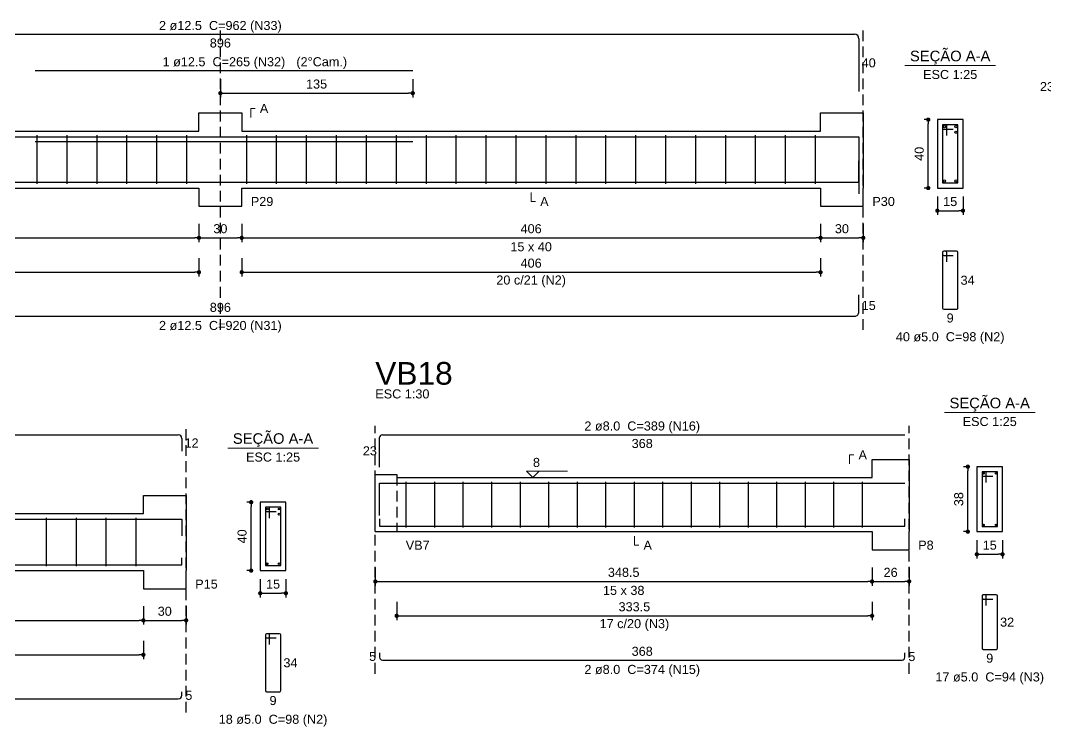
# Model space of a CAD drawing. Header units: millimetres. Extents: x 0 to 84.1, y 0 to 59.4.
# Drawn here: x 14.16 to 38.13, y 31.91 to 48.42 of the extents above; entities that cross this region are included whole.
import ezdxf

# ---------------------------------------------------------------- set-up
doc = ezdxf.new("R2010")
doc.units = ezdxf.units.MM
doc.header["$MEASUREMENT"] = 0
doc.linetypes.add('Dashed2', pattern=[0.375, 0.25, -0.125])
doc.layers.get('0').update_dxf_attribs({"color": 1, "lineweight": 13})
for name, color, linetype, lineweight in [('Descrição da armadura', 2, 'Continuous', 20), ('DT-Forma', 4, 'Continuous', 30), ('DT-Pontilhado', 7, 'Dashed2', 25), ('DT-Textos', 2, 'Continuous', 20), ('DT-Título', 3, 'Continuous', 25), ('Textos armaduras', 1, 'Continuous', 13)]:
    doc.layers.add(name, color=color, linetype=linetype, lineweight=lineweight)
for name, color, linetype in [('DT-Arm complementar', 252, 'Continuous'), ('DT-Barras na forma', 170, 'Continuous'), ('DT-Barras no corte', 170, 'Continuous'), ('DT-Barras rebatidas', 170, 'Continuous'), ('DT-Cotas', 12, 'Continuous')]:
    doc.layers.add(name, color=color, linetype=linetype)
doc.styles.add('Arial', font='')
doc.styles.get('Arial').set_extended_font_data('Arial')
doc.dimstyles.new('UM_25.000000', dxfattribs={"dimtxt": 0.18, "dimasz": 0.1, "dimexe": 0.1, "dimexo": 0.2, "dimgap": 0, "dimtad": 1, "dimtih": 1, "dimtoh": 1, "dimdec": 1, "dimlfac": 25, "dimzin": 0, "dimdsep": 46, "dimtxsty": 'Standard', "dimcen": 0.09, "dimdle": 0.1, "dimadec": 1, "dimazin": 2, "dimtfac": 1, "dimtdec": 4, "dimtofl": 0, "dimtmove": 0, "dimatfit": 3, "dimfxl": 1, "dimtolj": 1, "dimarcsym": 0})
doc.dimstyles.new('UM_30.000300', dxfattribs={"dimtxt": 0.18, "dimasz": 0.1, "dimexe": 0.1, "dimexo": 0.2, "dimgap": 0, "dimtad": 1, "dimtih": 1, "dimtoh": 1, "dimdec": 1, "dimlfac": 30.0003, "dimzin": 0, "dimdsep": 46, "dimtxsty": 'Standard', "dimcen": 0.09, "dimdle": 0.1, "dimadec": 1, "dimazin": 2, "dimtfac": 1, "dimtdec": 4, "dimtofl": 0, "dimtmove": 0, "dimatfit": 3, "dimfxl": 1, "dimtolj": 1, "dimarcsym": 0})

# ---------------------------------------------------------------- blocks, each defined once
blk = doc.blocks.new('_Dot')
at = {"color": 0, "linetype": 'ByBlock', "lineweight": -2}
blk.add_line((-0.5, 0), (-1, 0), dxfattribs=at)
at = {"color": 0, "linetype": 'ByBlock', "const_width": 0.5}
blk.add_lwpolyline([(-0.25, 0, 1), (0.25, 0, 1)], format="xyb", close=True, dxfattribs=at)
blk = doc.blocks.new('*D28')
at = {"layer": 'Defpoints', "color": 0}
for p in [(4.469087, 43.868634), (18.335753, 43.868634), (18.335753, 43.339134)]:
    blk.add_point(p, dxfattribs=at)
at = {"layer": 'DT-Cotas', "color": 0, "lineweight": -2}
for p, q in [((4.469087, 43.668634), (4.469087, 43.239134)), ((18.335753, 43.668634), (18.335753, 43.239134)), ((4.569087, 43.339134), (18.235753, 43.339134))]:
    blk.add_line(p, q, dxfattribs=at)
at = {"layer": 'DT-Cotas', "color": 0, "lineweight": -2, "xscale": 0.1, "yscale": 0.1, "zscale": 0.1, "rotation": 180}
blk.add_blockref('_Dot', (4.469087, 43.339134), dxfattribs=at)
at = {"layer": 'DT-Cotas', "color": 0, "lineweight": -2, "xscale": 0.1, "yscale": 0.1, "zscale": 0.1}
blk.add_blockref('_Dot', (18.335753, 43.339134), dxfattribs=at)
at = {"layer": 'DT-Cotas', "insert": (11.40242, 43.550934), "char_height": 0.2118, "attachment_point": 5, "rotation": 0.0057296, "style": 'Arial'}
blk.add_mtext('\\A1;416', dxfattribs=at)
blk = doc.blocks.new('*D29')
at = {"layer": 'Defpoints', "color": 0}
for p in [(18.335753, 43.868634), (19.335753, 43.868634), (19.335753, 43.339134)]:
    blk.add_point(p, dxfattribs=at)
at = {"layer": 'DT-Cotas', "color": 0, "lineweight": -2}
for p, q in [((18.335753, 43.668634), (18.335753, 43.239134)), ((19.335753, 43.668634), (19.335753, 43.239134)), ((18.435753, 43.339134), (19.235753, 43.339134))]:
    blk.add_line(p, q, dxfattribs=at)
at = {"layer": 'DT-Cotas', "color": 0, "lineweight": -2, "xscale": 0.1, "yscale": 0.1, "zscale": 0.1, "rotation": 180}
blk.add_blockref('_Dot', (18.335753, 43.339134), dxfattribs=at)
at = {"layer": 'DT-Cotas', "color": 0, "lineweight": -2, "xscale": 0.1, "yscale": 0.1, "zscale": 0.1}
blk.add_blockref('_Dot', (19.335753, 43.339134), dxfattribs=at)
at = {"layer": 'DT-Cotas', "insert": (18.835753, 43.550934), "char_height": 0.2118, "attachment_point": 5, "rotation": 0.0057296, "style": 'Arial'}
blk.add_mtext('\\A1;30', dxfattribs=at)
blk = doc.blocks.new('*D30')
at = {"layer": 'Defpoints', "color": 0}
for p in [(19.335753, 43.868634), (32.869087, 43.868634), (32.869087, 43.339134)]:
    blk.add_point(p, dxfattribs=at)
at = {"layer": 'DT-Cotas', "color": 0, "lineweight": -2}
for p, q in [((19.335753, 43.668634), (19.335753, 43.239134)), ((32.869087, 43.668634), (32.869087, 43.239134)), ((19.435753, 43.339134), (32.769087, 43.339134))]:
    blk.add_line(p, q, dxfattribs=at)
at = {"layer": 'DT-Cotas', "color": 0, "lineweight": -2, "xscale": 0.1, "yscale": 0.1, "zscale": 0.1, "rotation": 180}
blk.add_blockref('_Dot', (19.335753, 43.339134), dxfattribs=at)
at = {"layer": 'DT-Cotas', "color": 0, "lineweight": -2, "xscale": 0.1, "yscale": 0.1, "zscale": 0.1}
blk.add_blockref('_Dot', (32.869087, 43.339134), dxfattribs=at)
at = {"layer": 'DT-Cotas', "insert": (26.10242, 43.550934), "char_height": 0.2118, "attachment_point": 5, "rotation": 0.0057296, "style": 'Arial'}
blk.add_mtext('\\A1;406', dxfattribs=at)
blk = doc.blocks.new('*D31')
at = {"layer": 'Defpoints', "color": 0}
for p in [(32.869087, 43.868634), (33.869087, 43.868634), (33.869087, 43.339134)]:
    blk.add_point(p, dxfattribs=at)
at = {"layer": 'DT-Cotas', "color": 0, "lineweight": -2}
for p, q in [((32.869087, 43.668634), (32.869087, 43.239134)), ((33.869087, 43.668634), (33.869087, 43.239134)), ((32.969087, 43.339134), (33.769087, 43.339134))]:
    blk.add_line(p, q, dxfattribs=at)
at = {"layer": 'DT-Cotas', "color": 0, "lineweight": -2, "xscale": 0.1, "yscale": 0.1, "zscale": 0.1, "rotation": 180}
blk.add_blockref('_Dot', (32.869087, 43.339134), dxfattribs=at)
at = {"layer": 'DT-Cotas', "color": 0, "lineweight": -2, "xscale": 0.1, "yscale": 0.1, "zscale": 0.1}
blk.add_blockref('_Dot', (33.869087, 43.339134), dxfattribs=at)
at = {"layer": 'DT-Cotas', "insert": (33.369087, 43.550934), "char_height": 0.2118, "attachment_point": 5, "rotation": 0.0057296, "style": 'Arial'}
blk.add_mtext('\\A1;30', dxfattribs=at)
blk = doc.blocks.new('*D32')
at = {"layer": 'Defpoints', "color": 0}
for p in [(18.835753, 47.253067), (23.335753, 47.253067), (23.335753, 46.723567)]:
    blk.add_point(p, dxfattribs=at)
at = {"layer": 'DT-Cotas', "color": 0, "lineweight": -2}
for p, q in [((18.835753, 47.053067), (18.835753, 46.623567)), ((23.335753, 47.053067), (23.335753, 46.623567)), ((18.935753, 46.723567), (23.235753, 46.723567))]:
    blk.add_line(p, q, dxfattribs=at)
at = {"layer": 'DT-Cotas', "color": 0, "lineweight": -2, "xscale": 0.1, "yscale": 0.1, "zscale": 0.1, "rotation": 180}
blk.add_blockref('_Dot', (18.835753, 46.723567), dxfattribs=at)
at = {"layer": 'DT-Cotas', "color": 0, "lineweight": -2, "xscale": 0.1, "yscale": 0.1, "zscale": 0.1}
blk.add_blockref('_Dot', (23.335753, 46.723567), dxfattribs=at)
at = {"layer": 'DT-Cotas', "insert": (21.085753, 46.935367), "char_height": 0.2118, "attachment_point": 5, "rotation": 0.0057296, "style": 'Arial'}
blk.add_mtext('\\A1;135', dxfattribs=at)
blk = doc.blocks.new('*D33')
at = {"layer": 'Defpoints', "color": 0}
for p in [(35.389387, 46.104034), (35.601187, 46.104034), (35.601187, 44.504034)]:
    blk.add_point(p, dxfattribs=at)
at = {"layer": 'DT-Cotas', "color": 0, "lineweight": -2}
for p, q in [((35.401187, 46.104034), (35.289387, 46.104034)), ((35.389387, 44.604034), (35.389387, 46.004034)), ((35.401187, 44.504034), (35.289387, 44.504034))]:
    blk.add_line(p, q, dxfattribs=at)
at = {"layer": 'DT-Cotas', "color": 0, "lineweight": -2, "xscale": 0.1, "yscale": 0.1, "zscale": 0.1}
for p, rotation in [((35.389387, 46.104034), 90), ((35.389387, 44.504034), 270)]:
    blk.add_blockref('_Dot', p, dxfattribs=dict(at, rotation=rotation))
at = {"layer": 'DT-Cotas', "insert": (35.177587, 45.304034), "char_height": 0.2118, "attachment_point": 5, "rotation": 90, "style": 'Arial'}
blk.add_mtext('\\A1;40', dxfattribs=at)
blk = doc.blocks.new('*D34')
at = {"layer": 'Defpoints', "color": 0}
for p in [(35.601187, 44.504034), (36.201187, 44.504034), (36.201187, 43.974534)]:
    blk.add_point(p, dxfattribs=at)
at = {"layer": 'DT-Cotas', "color": 0, "lineweight": -2}
for p, q in [((35.601187, 44.304034), (35.601187, 43.874534)), ((36.201187, 44.304034), (36.201187, 43.874534)), ((35.701187, 43.974534), (36.101187, 43.974534))]:
    blk.add_line(p, q, dxfattribs=at)
at = {"layer": 'DT-Cotas', "color": 0, "lineweight": -2, "xscale": 0.1, "yscale": 0.1, "zscale": 0.1, "rotation": 180}
blk.add_blockref('_Dot', (35.601187, 43.974534), dxfattribs=at)
at = {"layer": 'DT-Cotas', "color": 0, "lineweight": -2, "xscale": 0.1, "yscale": 0.1, "zscale": 0.1}
blk.add_blockref('_Dot', (36.201187, 43.974534), dxfattribs=at)
at = {"layer": 'DT-Cotas', "insert": (35.901187, 44.186334), "char_height": 0.2118, "attachment_point": 5, "rotation": 0.0057296, "style": 'Arial'}
blk.add_mtext('\\A1;15', dxfattribs=at)
blk = doc.blocks.new('*D35')
at = {"layer": 'Defpoints', "color": 0}
for p in [(4.469087, 43.063794), (18.335753, 43.063794), (18.335753, 42.534294)]:
    blk.add_point(p, dxfattribs=at)
at = {"layer": 'DT-Cotas', "color": 0, "lineweight": -2}
for p, q in [((4.469087, 42.863794), (4.469087, 42.434294)), ((18.335753, 42.863794), (18.335753, 42.434294)), ((4.569087, 42.534294), (18.235753, 42.534294))]:
    blk.add_line(p, q, dxfattribs=at)
at = {"layer": 'DT-Cotas', "color": 0, "lineweight": -2, "xscale": 0.1, "yscale": 0.1, "zscale": 0.1, "rotation": 180}
blk.add_blockref('_Dot', (4.469087, 42.534294), dxfattribs=at)
at = {"layer": 'DT-Cotas', "color": 0, "lineweight": -2, "xscale": 0.1, "yscale": 0.1, "zscale": 0.1}
blk.add_blockref('_Dot', (18.335753, 42.534294), dxfattribs=at)
at = {"layer": 'DT-Cotas', "insert": (11.40242, 42.746094), "char_height": 0.2118, "attachment_point": 5, "rotation": 0.0057296, "style": 'Arial'}
blk.add_mtext('\\A1;416', dxfattribs=at)
blk = doc.blocks.new('*D36')
at = {"layer": 'Defpoints', "color": 0}
for p in [(19.335753, 43.063794), (32.869087, 43.063794), (32.869087, 42.534294)]:
    blk.add_point(p, dxfattribs=at)
at = {"layer": 'DT-Cotas', "color": 0, "lineweight": -2}
for p, q in [((19.335753, 42.863794), (19.335753, 42.434294)), ((32.869087, 42.863794), (32.869087, 42.434294)), ((19.435753, 42.534294), (32.769087, 42.534294))]:
    blk.add_line(p, q, dxfattribs=at)
at = {"layer": 'DT-Cotas', "color": 0, "lineweight": -2, "xscale": 0.1, "yscale": 0.1, "zscale": 0.1, "rotation": 180}
blk.add_blockref('_Dot', (19.335753, 42.534294), dxfattribs=at)
at = {"layer": 'DT-Cotas', "color": 0, "lineweight": -2, "xscale": 0.1, "yscale": 0.1, "zscale": 0.1}
blk.add_blockref('_Dot', (32.869087, 42.534294), dxfattribs=at)
at = {"layer": 'DT-Cotas', "insert": (26.10242, 42.746094), "char_height": 0.2118, "attachment_point": 5, "rotation": 0.0057296, "style": 'Arial'}
blk.add_mtext('\\A1;406', dxfattribs=at)
blk = doc.blocks.new('*D46')
at = {"layer": 'Defpoints', "color": 0}
for p in [(4.802, 34.919), (17.036, 34.919), (17.036, 34.39)]:
    blk.add_point(p, dxfattribs=at)
at = {"layer": 'DT-Cotas', "color": 0, "lineweight": -2}
for p, q in [((4.802, 34.719), (4.802, 34.29)), ((17.036, 34.719), (17.036, 34.29)), ((4.902, 34.39), (16.936, 34.39))]:
    blk.add_line(p, q, dxfattribs=at)
at = {"layer": 'DT-Cotas', "color": 0, "lineweight": -2, "xscale": 0.1, "yscale": 0.1, "zscale": 0.1, "rotation": 180}
blk.add_blockref('_Dot', (4.802, 34.39), dxfattribs=at)
at = {"layer": 'DT-Cotas', "color": 0, "lineweight": -2, "xscale": 0.1, "yscale": 0.1, "zscale": 0.1}
blk.add_blockref('_Dot', (17.036, 34.39), dxfattribs=at)
at = {"layer": 'DT-Cotas', "insert": (10.919, 34.602), "char_height": 0.2118, "attachment_point": 5, "rotation": 0.0057, "style": 'Arial'}
blk.add_mtext('\\A1;367', dxfattribs=at)
blk = doc.blocks.new('*D47')
at = {"layer": 'Defpoints', "color": 0}
for p in [(17.035753, 34.919433), (18.035753, 34.919433), (18.035753, 34.389933)]:
    blk.add_point(p, dxfattribs=at)
at = {"layer": 'DT-Cotas', "color": 0, "lineweight": -2}
for p, q in [((17.035753, 34.719433), (17.035753, 34.289933)), ((18.035753, 34.719433), (18.035753, 34.289933)), ((17.135753, 34.389933), (17.935753, 34.389933))]:
    blk.add_line(p, q, dxfattribs=at)
at = {"layer": 'DT-Cotas', "color": 0, "lineweight": -2, "xscale": 0.1, "yscale": 0.1, "zscale": 0.1, "rotation": 180}
blk.add_blockref('_Dot', (17.035753, 34.389933), dxfattribs=at)
at = {"layer": 'DT-Cotas', "color": 0, "lineweight": -2, "xscale": 0.1, "yscale": 0.1, "zscale": 0.1}
blk.add_blockref('_Dot', (18.035753, 34.389933), dxfattribs=at)
at = {"layer": 'DT-Cotas', "insert": (17.535753, 34.601733), "char_height": 0.2118, "attachment_point": 5, "rotation": 0.0057296, "style": 'Arial'}
blk.add_mtext('\\A1;30', dxfattribs=at)
blk = doc.blocks.new('*D48')
at = {"layer": 'Defpoints', "color": 0}
for p in [(19.556053, 37.154833), (19.767853, 37.154833), (19.767853, 35.554833)]:
    blk.add_point(p, dxfattribs=at)
at = {"layer": 'DT-Cotas', "color": 0, "lineweight": -2}
for p, q in [((19.567853, 37.154833), (19.456053, 37.154833)), ((19.556053, 35.654833), (19.556053, 37.054833)), ((19.567853, 35.554833), (19.456053, 35.554833))]:
    blk.add_line(p, q, dxfattribs=at)
at = {"layer": 'DT-Cotas', "color": 0, "lineweight": -2, "xscale": 0.1, "yscale": 0.1, "zscale": 0.1}
for p, rotation in [((19.556053, 37.154833), 90), ((19.556053, 35.554833), 270)]:
    blk.add_blockref('_Dot', p, dxfattribs=dict(at, rotation=rotation))
at = {"layer": 'DT-Cotas', "insert": (19.344253, 36.354833), "char_height": 0.2118, "attachment_point": 5, "rotation": 90, "style": 'Arial'}
blk.add_mtext('\\A1;40', dxfattribs=at)
blk = doc.blocks.new('*D49')
at = {"layer": 'Defpoints', "color": 0}
for p in [(19.767853, 35.554833), (20.367853, 35.554833), (20.367853, 35.025333)]:
    blk.add_point(p, dxfattribs=at)
at = {"layer": 'DT-Cotas', "color": 0, "lineweight": -2}
for p, q in [((19.767853, 35.354833), (19.767853, 34.925333)), ((20.367853, 35.354833), (20.367853, 34.925333)), ((19.867853, 35.025333), (20.267853, 35.025333))]:
    blk.add_line(p, q, dxfattribs=at)
at = {"layer": 'DT-Cotas', "color": 0, "lineweight": -2, "xscale": 0.1, "yscale": 0.1, "zscale": 0.1, "rotation": 180}
blk.add_blockref('_Dot', (19.767853, 35.025333), dxfattribs=at)
at = {"layer": 'DT-Cotas', "color": 0, "lineweight": -2, "xscale": 0.1, "yscale": 0.1, "zscale": 0.1}
blk.add_blockref('_Dot', (20.367853, 35.025333), dxfattribs=at)
at = {"layer": 'DT-Cotas', "insert": (20.067853, 35.237133), "char_height": 0.2118, "attachment_point": 5, "rotation": 0.0057296, "style": 'Arial'}
blk.add_mtext('\\A1;15', dxfattribs=at)
blk = doc.blocks.new('*D50')
at = {"layer": 'Defpoints', "color": 0}
for p in [(4.802, 34.115), (17.036, 34.115), (17.036, 33.585)]:
    blk.add_point(p, dxfattribs=at)
at = {"layer": 'DT-Cotas', "color": 0, "lineweight": -2}
for p, q in [((4.802, 33.915), (4.802, 33.485)), ((17.036, 33.915), (17.036, 33.485)), ((4.902, 33.585), (16.936, 33.585))]:
    blk.add_line(p, q, dxfattribs=at)
at = {"layer": 'DT-Cotas', "color": 0, "lineweight": -2, "xscale": 0.1, "yscale": 0.1, "zscale": 0.1, "rotation": 180}
blk.add_blockref('_Dot', (4.802, 33.585), dxfattribs=at)
at = {"layer": 'DT-Cotas', "color": 0, "lineweight": -2, "xscale": 0.1, "yscale": 0.1, "zscale": 0.1}
blk.add_blockref('_Dot', (17.036, 33.585), dxfattribs=at)
at = {"layer": 'DT-Cotas', "insert": (10.919, 33.797), "char_height": 0.2118, "attachment_point": 5, "rotation": 0.0057, "style": 'Arial'}
blk.add_mtext('\\A1;367', dxfattribs=at)
blk = doc.blocks.new('*D51')
at = {"layer": 'Defpoints', "color": 0}
for p in [(22.459, 35.83), (34.076, 35.83), (34.076, 35.3)]:
    blk.add_point(p, dxfattribs=at)
at = {"layer": 'DT-Cotas', "color": 0, "lineweight": -2}
for p, q in [((22.459, 35.63), (22.459, 35.2)), ((34.076, 35.63), (34.076, 35.2)), ((22.559, 35.3), (33.976, 35.3))]:
    blk.add_line(p, q, dxfattribs=at)
at = {"layer": 'DT-Cotas', "color": 0, "lineweight": -2, "xscale": 0.1, "yscale": 0.1, "zscale": 0.1, "rotation": 180}
blk.add_blockref('_Dot', (22.459, 35.3), dxfattribs=at)
at = {"layer": 'DT-Cotas', "color": 0, "lineweight": -2, "xscale": 0.1, "yscale": 0.1, "zscale": 0.1}
blk.add_blockref('_Dot', (34.076, 35.3), dxfattribs=at)
at = {"layer": 'DT-Cotas', "insert": (28.267, 35.512), "char_height": 0.2118, "attachment_point": 5, "rotation": 0.0057, "style": 'Arial'}
blk.add_mtext('\\A1;348.5', dxfattribs=at)
blk = doc.blocks.new('*D52')
at = {"layer": 'Defpoints', "color": 0}
for p in [(34.07576, 35.829966), (34.941786, 35.829966), (34.941786, 35.300466)]:
    blk.add_point(p, dxfattribs=at)
at = {"layer": 'DT-Cotas', "color": 0, "lineweight": -2}
for p, q in [((34.07576, 35.629966), (34.07576, 35.200466)), ((34.941786, 35.629966), (34.941786, 35.200466)), ((34.17576, 35.300466), (34.841786, 35.300466))]:
    blk.add_line(p, q, dxfattribs=at)
at = {"layer": 'DT-Cotas', "color": 0, "lineweight": -2, "xscale": 0.1, "yscale": 0.1, "zscale": 0.1, "rotation": 180}
blk.add_blockref('_Dot', (34.07576, 35.300466), dxfattribs=at)
at = {"layer": 'DT-Cotas', "color": 0, "lineweight": -2, "xscale": 0.1, "yscale": 0.1, "zscale": 0.1}
blk.add_blockref('_Dot', (34.941786, 35.300466), dxfattribs=at)
at = {"layer": 'DT-Cotas', "insert": (34.508773, 35.512266), "char_height": 0.2118, "attachment_point": 5, "rotation": 0.0057296, "style": 'Arial'}
blk.add_mtext('\\A1;26', dxfattribs=at)
blk = doc.blocks.new('*D53')
at = {"layer": 'Defpoints', "color": 0}
for p in [(36.313826, 37.985366), (36.525626, 37.985366), (36.525626, 36.465366)]:
    blk.add_point(p, dxfattribs=at)
at = {"layer": 'DT-Cotas', "color": 0, "lineweight": -2}
for p, q in [((36.325626, 37.985366), (36.213826, 37.985366)), ((36.313826, 36.565366), (36.313826, 37.885366)), ((36.325626, 36.465366), (36.213826, 36.465366))]:
    blk.add_line(p, q, dxfattribs=at)
at = {"layer": 'DT-Cotas', "color": 0, "lineweight": -2, "xscale": 0.1, "yscale": 0.1, "zscale": 0.1}
for p, rotation in [((36.313826, 37.985366), 90), ((36.313826, 36.465366), 270)]:
    blk.add_blockref('_Dot', p, dxfattribs=dict(at, rotation=rotation))
at = {"layer": 'DT-Cotas', "insert": (36.102026, 37.225366), "char_height": 0.2118, "attachment_point": 5, "rotation": 90, "style": 'Arial'}
blk.add_mtext('\\A1;38', dxfattribs=at)
blk = doc.blocks.new('*D54')
at = {"layer": 'Defpoints', "color": 0}
for p in [(36.525626, 36.465366), (37.125626, 36.465366), (37.125626, 35.935866)]:
    blk.add_point(p, dxfattribs=at)
at = {"layer": 'DT-Cotas', "color": 0, "lineweight": -2}
for p, q in [((36.525626, 36.265366), (36.525626, 35.835866)), ((37.125626, 36.265366), (37.125626, 35.835866)), ((36.625626, 35.935866), (37.025626, 35.935866))]:
    blk.add_line(p, q, dxfattribs=at)
at = {"layer": 'DT-Cotas', "color": 0, "lineweight": -2, "xscale": 0.1, "yscale": 0.1, "zscale": 0.1, "rotation": 180}
blk.add_blockref('_Dot', (36.525626, 35.935866), dxfattribs=at)
at = {"layer": 'DT-Cotas', "color": 0, "lineweight": -2, "xscale": 0.1, "yscale": 0.1, "zscale": 0.1}
blk.add_blockref('_Dot', (37.125626, 35.935866), dxfattribs=at)
at = {"layer": 'DT-Cotas', "insert": (36.825626, 36.147666), "char_height": 0.2118, "attachment_point": 5, "rotation": 0.0057296, "style": 'Arial'}
blk.add_mtext('\\A1;15', dxfattribs=at)
blk = doc.blocks.new('*D55')
at = {"layer": 'Defpoints', "color": 0}
for p in [(22.959, 35.025), (34.076, 35.025), (34.076, 34.496)]:
    blk.add_point(p, dxfattribs=at)
at = {"layer": 'DT-Cotas', "color": 0, "lineweight": -2}
for p, q in [((22.959, 34.825), (22.959, 34.396)), ((34.076, 34.825), (34.076, 34.396)), ((23.059, 34.496), (33.976, 34.496))]:
    blk.add_line(p, q, dxfattribs=at)
at = {"layer": 'DT-Cotas', "color": 0, "lineweight": -2, "xscale": 0.1, "yscale": 0.1, "zscale": 0.1, "rotation": 180}
blk.add_blockref('_Dot', (22.959, 34.496), dxfattribs=at)
at = {"layer": 'DT-Cotas', "color": 0, "lineweight": -2, "xscale": 0.1, "yscale": 0.1, "zscale": 0.1}
blk.add_blockref('_Dot', (34.076, 34.496), dxfattribs=at)
at = {"layer": 'DT-Cotas', "insert": (28.517, 34.707), "char_height": 0.2118, "attachment_point": 5, "rotation": 0.0057, "style": 'Arial'}
blk.add_mtext('\\A1;333.5', dxfattribs=at)

msp = doc.modelspace()

# ---------------------------------------------------------------- linework, layer by layer
at = {"layer": 'DT-Arm complementar'}
for p, q in [((14.5524, 44.604), (14.5524, 45.7374)), ((15.2524, 44.604), (15.2524, 45.7374)), ((15.9524, 44.604), (15.9524, 45.7374)), ((16.6524, 44.604), (16.6524, 45.7374)), ((17.3524, 44.604), (17.3524, 45.7374)), ((18.0524, 44.604), (18.0524, 45.7374)), ((19.4524, 44.604), (19.4524, 45.7374)), ((20.1524, 44.604), (20.1524, 45.7374)), ((20.8524, 44.604), (20.8524, 45.7374)), ((21.5524, 44.604), (21.5524, 45.7374)), ((22.2524, 44.604), (22.2524, 45.7374)), ((22.9524, 44.604), (22.9524, 45.7374)), ((23.6524, 44.604), (23.6524, 45.7374)), ((24.3524, 44.604), (24.3524, 45.7374)), ((25.0524, 44.604), (25.0524, 45.7374)), ((25.7524, 44.604), (25.7524, 45.7374)), ((26.4524, 44.604), (26.4524, 45.7374)), ((27.1524, 44.604), (27.1524, 45.7374)), ((27.8524, 44.604), (27.8524, 45.7374)), ((28.5524, 44.604), (28.5524, 45.7374)), ((29.2524, 44.604), (29.2524, 45.7374)), ((29.9524, 44.604), (29.9524, 45.7374)), ((30.6524, 44.604), (30.6524, 45.7374)), ((31.3524, 44.604), (31.3524, 45.7374)), ((32.0524, 44.604), (32.0524, 45.7374)), ((32.7524, 44.604), (32.7524, 45.7374)), ((23.1839, 36.5654), (23.1839, 37.632)), ((23.8506, 36.5654), (23.8506, 37.632)), ((24.5173, 36.5654), (24.5173, 37.632)), ((25.1839, 36.5654), (25.1839, 37.632)), ((25.8506, 36.5654), (25.8506, 37.632)), ((26.5173, 36.5654), (26.5173, 37.632)), ((27.1839, 36.5654), (27.1839, 37.632)), ((27.8506, 36.5654), (27.8506, 37.632)), ((28.5173, 36.5654), (28.5173, 37.632)), ((29.1839, 36.5654), (29.1839, 37.632)), ((29.8506, 36.5654), (29.8506, 37.632)), ((30.5173, 36.5654), (30.5173, 37.632)), ((31.1839, 36.5654), (31.1839, 37.632)), ((31.8506, 36.5654), (31.8506, 37.632)), ((32.5173, 36.5654), (32.5173, 37.632)), ((33.1839, 36.5654), (33.1839, 37.632)), ((33.8506, 36.5654), (33.8506, 37.632)), ((14.7691, 35.6548), (14.7691, 36.7882)), ((15.4691, 35.6548), (15.4691, 36.7882)), ((16.1691, 35.6548), (16.1691, 36.7882)), ((16.8691, 35.6548), (16.8691, 36.7882))]:
    msp.add_line(p, q, dxfattribs=at)
at = {"layer": 'DT-Barras na forma'}
for p, q in [((35.8212, 45.984), (35.7212, 45.984)), ((35.7212, 45.984), (35.7212, 44.624)), ((36.0812, 45.984), (35.7212, 45.984)), ((35.7212, 45.984), (35.7212, 45.884)), ((35.7212, 45.884), (35.9712, 45.884)), ((35.8212, 45.734), (35.8212, 45.984)), ((36.0812, 44.624), (36.0812, 45.984)), ((35.7212, 44.624), (36.0812, 44.624)), ((36.7456, 37.8654), (36.6456, 37.8654)), ((36.6456, 37.8654), (36.6456, 36.5854)), ((37.0056, 37.8654), (36.6456, 37.8654)), ((36.6456, 37.8654), (36.6456, 37.7654)), ((36.6456, 37.7654), (36.8956, 37.7654)), ((36.7456, 37.6154), (36.7456, 37.8654)), ((37.0056, 36.5854), (37.0056, 37.8654)), ((19.9879, 37.0348), (19.8879, 37.0348)), ((19.8879, 37.0348), (19.8879, 35.6748)), ((20.2479, 37.0348), (19.8879, 37.0348)), ((19.8879, 37.0348), (19.8879, 36.9348)), ((19.8879, 36.9348), (20.1379, 36.9348)), ((19.9879, 36.7848), (19.9879, 37.0348)), ((20.2479, 35.6748), (20.2479, 37.0348)), ((36.6456, 36.5854), (37.0056, 36.5854)), ((19.8879, 35.6748), (20.2479, 35.6748))]:
    msp.add_line(p, q, dxfattribs=at)
for points in [[(3.9024, 44.63), (3.9024, 45.6999), (33.7691, 45.6999), (33.7691, 44.3645)], [(14.5024, 45.5915), (23.3358, 45.5915)], [(3.9024, 45.1415), (3.9024, 44.6415), (33.7691, 44.6415), (33.7691, 45.1415)], [(22.5588, 36.8455), (22.5588, 37.602), (34.8418, 37.602)], [(3.9024, 36.3715), (3.9024, 36.7548), (17.9358, 36.7548), (17.9358, 36.3715)], [(22.5588, 36.762), (22.5588, 36.5954), (34.8418, 36.5954), (34.8418, 36.762)], [(3.9024, 35.8548), (3.9024, 35.6882), (17.9358, 35.6882), (17.9358, 35.8548)]]:
    msp.add_lwpolyline(points, dxfattribs=at)
at = {"layer": 'DT-Barras no corte'}
for centre, radius in [((35.7662, 45.939), 0.025), ((36.0362, 45.939), 0.025), ((36.0362, 45.809), 0.025), ((35.7662, 44.669), 0.025), ((36.0362, 44.669), 0.025), ((36.6816, 37.8294), 0.016), ((36.9696, 37.8294), 0.016), ((19.9279, 36.9948), 0.02), ((20.2079, 36.9948), 0.02), ((20.2079, 36.8748), 0.02), ((36.6816, 36.6214), 0.016), ((36.9696, 36.6214), 0.016), ((19.9279, 35.7148), 0.02), ((20.2079, 35.7148), 0.02)]:
    msp.add_circle(centre, radius, dxfattribs=at)
at = {"layer": 'DT-Barras rebatidas'}
for p, q in [((4.0066, 48.1003), (33.6646, 48.1003)), ((33.7688, 47.9961), (33.7688, 46.7649)), ((14.5024, 47.2531), (23.3357, 47.2531)), ((35.7212, 42.9973), (35.7212, 41.6973)), ((35.7212, 42.9973), (35.7212, 42.9573)), ((35.7912, 43.0273), (35.7512, 43.0273)), ((36.0512, 43.0273), (35.7512, 43.0273)), ((35.7512, 42.9273), (35.9712, 42.9273)), ((35.8212, 42.7773), (35.8212, 42.9973)), ((36.0812, 41.6973), (36.0812, 42.9973)), ((33.7688, 41.6111), (33.7688, 42.0069)), ((4.0066, 41.5069), (33.6646, 41.5069)), ((35.7512, 41.6673), (36.0512, 41.6673)), ((3.9858, 38.7316), (17.8523, 38.7316)), ((17.9356, 38.6483), (17.9356, 38.3483)), ((22.5588, 37.9751), (22.5588, 38.665)), ((22.6254, 38.7316), (34.8417, 38.7316)), ((36.6456, 34.9587), (36.6456, 33.7387)), ((36.6456, 34.9587), (36.6456, 34.9187)), ((36.7156, 34.9887), (36.6756, 34.9887)), ((36.9756, 34.9887), (36.6756, 34.9887)), ((36.6756, 34.8887), (36.8956, 34.8887)), ((36.7456, 34.7387), (36.7456, 34.9587)), ((37.0056, 33.7387), (37.0056, 34.9587)), ((19.8879, 34.0481), (19.8879, 32.7481)), ((19.8879, 34.0481), (19.8879, 34.0081)), ((19.9578, 34.0781), (19.9179, 34.0781)), ((20.2179, 34.0781), (19.9179, 34.0781)), ((19.9879, 33.8281), (19.9878, 34.0481)), ((20.2479, 32.7481), (20.2479, 34.0481)), ((19.9179, 33.9781), (20.1379, 33.9781)), ((22.5588, 33.6274), (22.5588, 33.5274)), ((34.8417, 33.5274), (34.8417, 33.6274)), ((36.6756, 33.7087), (36.9756, 33.7087)), ((22.6254, 33.4607), (34.775, 33.4607)), ((17.9356, 32.6369), (17.9356, 32.7202)), ((19.9179, 32.7181), (20.2179, 32.7181)), ((3.9858, 32.5535), (17.8523, 32.5535))]:
    msp.add_line(p, q, dxfattribs=at)
for centre, radius, start, end in [((33.6646, 47.9961), 0.1042, 0, 90), ((35.7512, 42.9973), 0.03, 90.00002, 180), ((35.7512, 42.9973), 0.03, 90.00004, 180), ((35.7512, 42.9573), 0.03, 180, 270), ((35.7912, 42.9973), 0.03, 0, 90.00002), ((36.0512, 42.9973), 0.03, 0.00002, 89.99999), ((33.6646, 41.6111), 0.1042, 270, 0.00002), ((35.7512, 41.6973), 0.03, 180, 270), ((36.0512, 41.6973), 0.03, 270, 0.00002), ((17.8523, 38.6483), 0.0833, 0, 90), ((22.6254, 38.665), 0.0667, 90, 179.99998), ((36.6756, 34.9587), 0.03, 90.00002, 180), ((36.6756, 34.9587), 0.03, 89.99999, 180), ((36.6756, 34.9187), 0.03, 180, 270), ((36.7156, 34.9587), 0.03, 0, 90.00002), ((36.9756, 34.9587), 0.03, 0.00002, 89.99999), ((19.9179, 34.0481), 0.03, 90.00002, 180), ((19.9179, 34.0481), 0.03, 90.00003, 180), ((19.9578, 34.0481), 0.03, 0, 90.00002), ((20.2179, 34.0481), 0.03, 0.00002, 90.00001), ((19.9179, 34.0081), 0.03, 180, 270), ((36.6756, 33.7387), 0.03, 180, 270), ((36.9756, 33.7387), 0.03, 270, 0.00002), ((22.6254, 33.5274), 0.0667, 180, 270), ((34.775, 33.5274), 0.0667, 270, 0), ((17.8523, 32.6369), 0.0833, 270, 0), ((19.9179, 32.7481), 0.03, 180, 270), ((20.2179, 32.7481), 0.03, 270, 0.00002)]:
    msp.add_arc(centre, radius, start, end, dxfattribs=at)
at = {"layer": 'DT-Forma'}
for p, q in [((18.3358, 45.8374), (18.3358, 46.261)), ((18.3358, 46.261), (19.3358, 46.261)), ((19.3358, 46.261), (19.3358, 45.8374)), ((32.8691, 45.8374), (32.8691, 46.261)), ((32.8691, 46.261), (33.8691, 46.261)), ((33.8691, 46.261), (33.8691, 45.8374)), ((36.2012, 46.104), (35.6012, 46.104)), ((35.6012, 46.104), (35.6012, 44.504)), ((36.2012, 44.504), (36.2012, 46.104)), ((4.2691, 45.8374), (18.3358, 45.8374)), ((19.3358, 45.8374), (32.8691, 45.8374)), ((4.4691, 44.504), (18.3358, 44.504)), ((18.3358, 44.504), (18.3358, 44.0804)), ((19.3358, 44.0804), (19.3358, 44.504)), ((19.3358, 44.504), (32.8691, 44.504)), ((32.8691, 44.504), (32.8691, 44.0804)), ((33.8691, 44.0804), (33.8691, 44.504)), ((35.6012, 44.504), (36.2012, 44.504)), ((18.3358, 44.0804), (19.3358, 44.0804)), ((32.8691, 44.0804), (33.8691, 44.0804)), ((34.0758, 37.732), (34.0758, 38.1556)), ((34.0758, 38.1556), (34.9418, 38.1556)), ((34.9418, 38.1556), (34.9418, 37.732)), ((37.1256, 37.9854), (36.5256, 37.9854)), ((36.5256, 37.9854), (36.5256, 36.4654)), ((37.1256, 36.4654), (37.1256, 37.9854)), ((22.4588, 37.732), (22.4588, 37.7987)), ((22.4588, 37.7987), (22.9588, 37.7987)), ((22.9588, 37.7987), (22.9588, 37.732)), ((22.9588, 37.732), (34.0758, 37.732)), ((17.0358, 36.8882), (17.0358, 37.3118)), ((17.0358, 37.3118), (18.0358, 37.3118)), ((18.0358, 37.3118), (18.0358, 36.8882)), ((20.3679, 37.1548), (19.7679, 37.1548)), ((19.7679, 37.1548), (19.7679, 35.5548)), ((20.3679, 35.5548), (20.3679, 37.1548)), ((4.8024, 36.8882), (17.0358, 36.8882)), ((22.4588, 36.4654), (22.9588, 36.4654)), ((22.9588, 36.4654), (34.0758, 36.4654)), ((34.0758, 36.4654), (34.0758, 36.0418)), ((34.9418, 36.0418), (34.9418, 36.4654)), ((36.5256, 36.4654), (37.1256, 36.4654)), ((34.0758, 36.0418), (34.9418, 36.0418)), ((4.8024, 35.5548), (17.0358, 35.5548)), ((17.0358, 35.5548), (17.0358, 35.1312)), ((18.0358, 35.1312), (18.0358, 35.5548)), ((19.7679, 35.5548), (20.3679, 35.5548)), ((17.0358, 35.1312), (18.0358, 35.1312))]:
    msp.add_line(p, q, dxfattribs=at)
at = {"layer": 'DT-Forma', "linetype": 'Continuous'}
for p, q in [((33.8691, 45.8374), (33.8691, 44.504)), ((22.4588, 36.4654), (22.4588, 37.732)), ((34.9418, 37.732), (34.9418, 36.4654)), ((18.0358, 36.8882), (18.0358, 35.5548))]:
    msp.add_line(p, q, dxfattribs=at)
at = {"layer": 'DT-Pontilhado'}
for p, q in [((18.8358, 41.1892), (18.8358, 48.3121)), ((33.8691, 41.1892), (33.8691, 48.3121)), ((18.0358, 32.2358), (18.0358, 38.9434)), ((22.4588, 33.143), (22.4588, 38.9434)), ((34.9418, 33.143), (34.9418, 38.9434)), ((22.9588, 37.7987), (22.9588, 36.4654))]:
    msp.add_line(p, q, dxfattribs=at)
at = {"layer": 'DT-Textos'}
for p, q in [((34.8422, 47.3689), (36.9602, 47.3689)), ((35.7666, 39.2503), (37.8846, 39.2503)), ((19.0089, 38.4197), (21.1269, 38.4197))]:
    msp.add_line(p, q, dxfattribs=at)
for points in [[(19.5476, 46.1551), (19.5476, 46.3669), (19.6535, 46.3669)], [(26.1024, 44.3981), (26.1024, 44.1863), (26.2083, 44.1863)], [(33.5463, 38.0497), (33.5463, 38.2615), (33.6522, 38.2615)], [(26.2939, 37.8803), (26.1456, 37.732), (25.9973, 37.8803), (26.9504, 37.8803)], [(28.5173, 36.3595), (28.5173, 36.1477), (28.6232, 36.1477)]]:
    msp.add_lwpolyline(points, dxfattribs=at)

# ---------------------------------------------------------------- texts
at = {"layer": 'Descrição da armadura', "char_height": 0.2118, "attachment_point": 8, "line_spacing_factor": 0.9, "style": 'Arial'}
for s, insert, width in [('2 ø12.5  C=962 (N33)', (18.836, 48.1367), 5.738617), ('1 ø12.5  C=265 (N32)', (18.919, 47.2887), 5.738617), ('20 c/21 (N2)', (26.1024, 42.1827), 3.04992), ('2 ø12.5  C=920 (N31)', (18.836, 41.1197), 5.738617), ('40 ø5.0  C=98 (N2)', (35.901, 40.8557), 5.080617), ('2 ø8.0  C=389 (N16)', (28.7004, 38.768), 5.409617), ('17 c/20 (N3)', (28.5173, 34.144), 3.04992), ('2 ø8.0  C=374 (N15)', (28.7004, 33.073), 5.409617), ('17 ø5.0  C=94 (N3)', (36.8254, 32.897), 5.080617), ('18 ø5.0  C=98 (N2)', (20.068, 31.907), 5.080617)]:
    msp.add_mtext(s, dxfattribs=dict(at, insert=insert, width=width))
at = {"layer": 'DT-Textos', "line_spacing_factor": 0.798, "style": 'Arial'}
for s, insert, char_height, width, attachment_point in [('SEÇÃO A-A', (35.901, 47.3937), 0.2471, 2.66868, 8), ('(2%%dCam.)', (20.613, 47.2887), 0.2118, 2.03328, 7), ('ESC 1:25', (35.901, 47.0516), 0.2118, 2.03328, 8), ('A', (19.759, 46.2606), 0.2118, 0.25416, 7), ('P29', (19.548, 44.0806), 0.2118, 0.76248, 7), ('A', (26.314, 44.0806), 0.2118, 0.25416, 7), ('P30', (34.081, 44.0806), 0.2118, 0.76248, 7), ('15 x 40', (26.102, 43.0216), 0.2118, 1.77912, 8), ('ESC 1:30', (22.4584, 39.5789), 0.2118, 2.03328, 7), ('SEÇÃO A-A', (36.8254, 39.275), 0.2471, 2.66868, 8), ('ESC 1:25', (36.8254, 38.9329), 0.2118, 2.03328, 8), ('SEÇÃO A-A', (20.068, 38.444), 0.2471, 2.66868, 8), ('A', (33.7584, 38.1559), 0.2118, 0.25416, 7), ('ESC 1:25', (20.068, 38.1019), 0.2118, 2.03328, 8), ('8', (26.1454, 37.9759), 0.2118, 0.25416, 7), ('VB7', (23.1704, 36.0419), 0.2118, 0.76248, 7), ('A', (28.7294, 36.0419), 0.2118, 0.25416, 7), ('P8', (35.1534, 36.0419), 0.2118, 0.50832, 7), ('P15', (18.248, 35.1309), 0.2118, 0.76248, 7), ('15 x 38', (28.2674, 34.9829), 0.2118, 1.77912, 8)]:
    msp.add_mtext(s, dxfattribs=dict(at, insert=insert, char_height=char_height, width=width, attachment_point=attachment_point))
at = {"layer": 'DT-Título', "insert": (22.4584, 39.8968), "char_height": 0.5295, "width": 2.5416, "attachment_point": 7, "line_spacing_factor": 0.798, "style": 'Arial'}
msp.add_mtext('VB18', dxfattribs=at)
at = {"layer": 'Textos armaduras', "char_height": 0.2118, "line_spacing_factor": 0.9, "style": 'Arial'}
for s, insert, width, attachment_point in [('896', (18.8356, 48.003), 1.387001, 2), ('40', (33.8314, 47.5385), 1.058001, 1), ('23', (38.3295, 46.7689), 1.058001, 9), ('34', (36.1438, 42.4532), 1.058001, 1), ('896', (18.8356, 41.6042), 1.387001, 8), ('15', (33.8314, 41.8628), 1.058001, 1), ('9', (35.9012, 41.57), 0.729, 2), ('12', (17.9982, 38.6459), 1.058001, 1), ('368', (28.7002, 38.6343), 1.387001, 2), ('23', (22.4962, 38.2475), 1.058001, 9), ('32', (37.0682, 34.4546), 1.058001, 1), ('5', (22.4775, 33.4382), 0.729, 9), ('368', (28.7002, 33.558), 1.387001, 8), ('5', (34.923, 33.65), 0.729, 1), ('9', (36.8256, 33.6114), 0.729, 2), ('34', (20.3104, 33.504), 1.058001, 1), ('5', (18.0169, 32.7428), 0.729, 1), ('9', (20.0679, 32.6208), 0.729, 2)]:
    msp.add_mtext(s, dxfattribs=dict(at, insert=insert, width=width, attachment_point=attachment_point))

# ---------------------------------------------------------------- dimensions: what is measured, and where the dimension line sits
at = {"layer": 'DT-Cotas'}
for base, p1, p2, dimstyle, override, picture, middle in [((23.3358, 46.7236), (18.8358, 47.2531), (23.3358, 47.2531), 'UM_30.000300', {"dimtxt": 0.2118, "dimasz": 0.1, "dimexe": 0.1, "dimexo": 0.2, "dimtad": 1, "dimtih": 0, "dimtoh": 0, "dimdec": 1, "dimlfac": 30.0003, "dimzin": 8, "dimtxsty": 'Arial', "dimblk": 'Dot', "dimblk1": 'Dot', "dimblk2": 'Dot', "dimsah": 1, "dimdle": 0.1, "dimse1": 0, "dimse2": 0, "dimclrt": 256, "dimadec": 1, "dimazin": 3, "dimtmove": 2, "dimldrblk": 'Dot'}, '*D32', (21.0858, 46.9354)), ((36.2012, 43.9745), (35.6012, 44.504), (36.2012, 44.504), 'UM_25.000000', {"dimtxt": 0.2118, "dimasz": 0.1, "dimexe": 0.1, "dimexo": 0.2, "dimtad": 1, "dimtih": 0, "dimtoh": 0, "dimdec": 1, "dimlfac": 25, "dimzin": 8, "dimtxsty": 'Arial', "dimblk": 'Dot', "dimblk1": 'Dot', "dimblk2": 'Dot', "dimsah": 1, "dimdle": 0.1, "dimse1": 0, "dimse2": 0, "dimclrt": 256, "dimadec": 1, "dimazin": 3, "dimtmove": 2, "dimldrblk": 'Dot'}, '*D34', (35.9012, 44.1863)), ((18.3358, 43.3391), (4.4691, 43.8686), (18.3358, 43.8686), 'UM_30.000300', {"dimtxt": 0.2118, "dimasz": 0.1, "dimexe": 0.1, "dimexo": 0.2, "dimtad": 1, "dimtih": 0, "dimtoh": 0, "dimdec": 1, "dimlfac": 30.0003, "dimzin": 8, "dimtxsty": 'Arial', "dimblk": 'Dot', "dimblk1": 'Dot', "dimblk2": 'Dot', "dimsah": 1, "dimdle": 0.1, "dimse1": 0, "dimse2": 0, "dimclrt": 256, "dimadec": 1, "dimazin": 3, "dimtmove": 2, "dimldrblk": 'Dot'}, '*D28', (11.4024, 43.5509)), ((19.3358, 43.3391), (18.3358, 43.8686), (19.3358, 43.8686), 'UM_30.000300', {"dimtxt": 0.2118, "dimasz": 0.1, "dimexe": 0.1, "dimexo": 0.2, "dimtad": 1, "dimtih": 0, "dimtoh": 0, "dimdec": 1, "dimlfac": 30.0003, "dimzin": 8, "dimtxsty": 'Arial', "dimblk": 'Dot', "dimblk1": 'Dot', "dimblk2": 'Dot', "dimsah": 1, "dimdle": 0.1, "dimse1": 0, "dimse2": 0, "dimclrt": 256, "dimadec": 1, "dimazin": 3, "dimtmove": 2, "dimldrblk": 'Dot'}, '*D29', (18.8358, 43.5509)), ((32.8691, 43.3391), (19.3358, 43.8686), (32.8691, 43.8686), 'UM_30.000300', {"dimtxt": 0.2118, "dimasz": 0.1, "dimexe": 0.1, "dimexo": 0.2, "dimtad": 1, "dimtih": 0, "dimtoh": 0, "dimdec": 1, "dimlfac": 30.0003, "dimzin": 8, "dimtxsty": 'Arial', "dimblk": 'Dot', "dimblk1": 'Dot', "dimblk2": 'Dot', "dimsah": 1, "dimdle": 0.1, "dimse1": 0, "dimse2": 0, "dimclrt": 256, "dimadec": 1, "dimazin": 3, "dimtmove": 2, "dimldrblk": 'Dot'}, '*D30', (26.1024, 43.5509)), ((33.8691, 43.3391), (32.8691, 43.8686), (33.8691, 43.8686), 'UM_30.000300', {"dimtxt": 0.2118, "dimasz": 0.1, "dimexe": 0.1, "dimexo": 0.2, "dimtad": 1, "dimtih": 0, "dimtoh": 0, "dimdec": 1, "dimlfac": 30.0003, "dimzin": 8, "dimtxsty": 'Arial', "dimblk": 'Dot', "dimblk1": 'Dot', "dimblk2": 'Dot', "dimsah": 1, "dimdle": 0.1, "dimse1": 0, "dimse2": 0, "dimclrt": 256, "dimadec": 1, "dimazin": 3, "dimtmove": 2, "dimldrblk": 'Dot'}, '*D31', (33.3691, 43.5509)), ((18.3358, 42.5343), (4.4691, 43.0638), (18.3358, 43.0638), 'UM_30.000300', {"dimtxt": 0.2118, "dimasz": 0.1, "dimexe": 0.1, "dimexo": 0.2, "dimtad": 1, "dimtih": 0, "dimtoh": 0, "dimdec": 1, "dimlfac": 30.0003, "dimzin": 8, "dimtxsty": 'Arial', "dimblk": 'Dot', "dimblk1": 'Dot', "dimblk2": 'Dot', "dimsah": 1, "dimdle": 0.1, "dimse1": 0, "dimse2": 0, "dimclrt": 256, "dimadec": 1, "dimazin": 3, "dimtmove": 2, "dimldrblk": 'Dot'}, '*D35', (11.4024, 42.7461)), ((32.8691, 42.5343), (19.3358, 43.0638), (32.8691, 43.0638), 'UM_30.000300', {"dimtxt": 0.2118, "dimasz": 0.1, "dimexe": 0.1, "dimexo": 0.2, "dimtad": 1, "dimtih": 0, "dimtoh": 0, "dimdec": 1, "dimlfac": 30.0003, "dimzin": 8, "dimtxsty": 'Arial', "dimblk": 'Dot', "dimblk1": 'Dot', "dimblk2": 'Dot', "dimsah": 1, "dimdle": 0.1, "dimse1": 0, "dimse2": 0, "dimclrt": 256, "dimadec": 1, "dimazin": 3, "dimtmove": 2, "dimldrblk": 'Dot'}, '*D36', (26.1024, 42.7461)), ((37.1256, 35.9359), (36.5256, 36.4654), (37.1256, 36.4654), 'UM_25.000000', {"dimtxt": 0.2118, "dimasz": 0.1, "dimexe": 0.1, "dimexo": 0.2, "dimtad": 1, "dimtih": 0, "dimtoh": 0, "dimdec": 1, "dimlfac": 25, "dimzin": 8, "dimtxsty": 'Arial', "dimblk": 'Dot', "dimblk1": 'Dot', "dimblk2": 'Dot', "dimsah": 1, "dimdle": 0.1, "dimse1": 0, "dimse2": 0, "dimclrt": 256, "dimadec": 1, "dimazin": 3, "dimtmove": 2, "dimldrblk": 'Dot'}, '*D54', (36.8256, 36.1477)), ((34.0758, 35.3005), (22.4588, 35.83), (34.0758, 35.83), 'UM_30.000300', {"dimtxt": 0.2118, "dimasz": 0.1, "dimexe": 0.1, "dimexo": 0.2, "dimtad": 1, "dimtih": 0, "dimtoh": 0, "dimdec": 1, "dimlfac": 30.0003, "dimzin": 8, "dimtxsty": 'Arial', "dimblk": 'Dot', "dimblk1": 'Dot', "dimblk2": 'Dot', "dimsah": 1, "dimdle": 0.1, "dimse1": 0, "dimse2": 0, "dimclrt": 256, "dimadec": 1, "dimazin": 3, "dimtmove": 2, "dimldrblk": 'Dot'}, '*D51', (28.2673, 35.5123)), ((34.9418, 35.3005), (34.0758, 35.83), (34.9418, 35.83), 'UM_30.000300', {"dimtxt": 0.2118, "dimasz": 0.1, "dimexe": 0.1, "dimexo": 0.2, "dimtad": 1, "dimtih": 0, "dimtoh": 0, "dimdec": 1, "dimlfac": 30.0003, "dimzin": 8, "dimtxsty": 'Arial', "dimblk": 'Dot', "dimblk1": 'Dot', "dimblk2": 'Dot', "dimsah": 1, "dimdle": 0.1, "dimse1": 0, "dimse2": 0, "dimclrt": 256, "dimadec": 1, "dimazin": 3, "dimtmove": 2, "dimldrblk": 'Dot'}, '*D52', (34.5088, 35.5123)), ((20.3679, 35.0253), (19.7679, 35.5548), (20.3679, 35.5548), 'UM_25.000000', {"dimtxt": 0.2118, "dimasz": 0.1, "dimexe": 0.1, "dimexo": 0.2, "dimtad": 1, "dimtih": 0, "dimtoh": 0, "dimdec": 1, "dimlfac": 25, "dimzin": 8, "dimtxsty": 'Arial', "dimblk": 'Dot', "dimblk1": 'Dot', "dimblk2": 'Dot', "dimsah": 1, "dimdle": 0.1, "dimse1": 0, "dimse2": 0, "dimclrt": 256, "dimadec": 1, "dimazin": 3, "dimtmove": 2, "dimldrblk": 'Dot'}, '*D49', (20.0679, 35.2371)), ((34.0758, 34.4956), (22.9588, 35.0251), (34.0758, 35.0251), 'UM_30.000300', {"dimtxt": 0.2118, "dimasz": 0.1, "dimexe": 0.1, "dimexo": 0.2, "dimtad": 1, "dimtih": 0, "dimtoh": 0, "dimdec": 1, "dimlfac": 30.0003, "dimzin": 8, "dimtxsty": 'Arial', "dimblk": 'Dot', "dimblk1": 'Dot', "dimblk2": 'Dot', "dimsah": 1, "dimdle": 0.1, "dimse1": 0, "dimse2": 0, "dimclrt": 256, "dimadec": 1, "dimazin": 3, "dimtmove": 2, "dimldrblk": 'Dot'}, '*D55', (28.5173, 34.7074)), ((17.0358, 34.3899), (4.8024, 34.9194), (17.0358, 34.9194), 'UM_30.000300', {"dimtxt": 0.2118, "dimasz": 0.1, "dimexe": 0.1, "dimexo": 0.2, "dimtad": 1, "dimtih": 0, "dimtoh": 0, "dimdec": 1, "dimlfac": 30.0003, "dimzin": 8, "dimtxsty": 'Arial', "dimblk": 'Dot', "dimblk1": 'Dot', "dimblk2": 'Dot', "dimsah": 1, "dimdle": 0.1, "dimse1": 0, "dimse2": 0, "dimclrt": 256, "dimadec": 1, "dimazin": 3, "dimtmove": 2, "dimldrblk": 'Dot'}, '*D46', (10.9191, 34.6017)), ((18.0358, 34.3899), (17.0358, 34.9194), (18.0358, 34.9194), 'UM_30.000300', {"dimtxt": 0.2118, "dimasz": 0.1, "dimexe": 0.1, "dimexo": 0.2, "dimtad": 1, "dimtih": 0, "dimtoh": 0, "dimdec": 1, "dimlfac": 30.0003, "dimzin": 8, "dimtxsty": 'Arial', "dimblk": 'Dot', "dimblk1": 'Dot', "dimblk2": 'Dot', "dimsah": 1, "dimdle": 0.1, "dimse1": 0, "dimse2": 0, "dimclrt": 256, "dimadec": 1, "dimazin": 3, "dimtmove": 2, "dimldrblk": 'Dot'}, '*D47', (17.5358, 34.6017)), ((17.0358, 33.5851), (4.8024, 34.1146), (17.0358, 34.1146), 'UM_30.000300', {"dimtxt": 0.2118, "dimasz": 0.1, "dimexe": 0.1, "dimexo": 0.2, "dimtad": 1, "dimtih": 0, "dimtoh": 0, "dimdec": 1, "dimlfac": 30.0003, "dimzin": 8, "dimtxsty": 'Arial', "dimblk": 'Dot', "dimblk1": 'Dot', "dimblk2": 'Dot', "dimsah": 1, "dimdle": 0.1, "dimse1": 0, "dimse2": 0, "dimclrt": 256, "dimadec": 1, "dimazin": 3, "dimtmove": 2, "dimldrblk": 'Dot'}, '*D50', (10.9191, 33.7969))]:
    dim = msp.add_linear_dim(base=base, p1=p1, p2=p2, dimstyle=dimstyle, override=override, dxfattribs=at)
    dim.commit()
    dim.dimension.update_dxf_attribs({"geometry": picture, "text_midpoint": middle, "dimtype": 160, "text_rotation": 0.00573})
for base, p1, p2, picture, middle in [((35.3894, 46.104), (35.6012, 44.504), (35.6012, 46.104), '*D33', (35.1776, 45.304)), ((36.3138, 37.9854), (36.5256, 36.4654), (36.5256, 37.9854), '*D53', (36.102, 37.2254)), ((19.5561, 37.1548), (19.7679, 35.5548), (19.7679, 37.1548), '*D48', (19.3443, 36.3548))]:
    dim = msp.add_linear_dim(base=base, p1=p1, p2=p2, angle=90, dimstyle='UM_25.000000', override={"dimtxt": 0.2118, "dimasz": 0.1, "dimexe": 0.1, "dimexo": 0.2, "dimtad": 1, "dimtih": 0, "dimtoh": 0, "dimdec": 1, "dimlfac": 25, "dimzin": 8, "dimtxsty": 'Arial', "dimblk": 'Dot', "dimblk1": 'Dot', "dimblk2": 'Dot', "dimsah": 1, "dimdle": 0.1, "dimse1": 0, "dimse2": 0, "dimclrt": 256, "dimadec": 1, "dimazin": 3, "dimtmove": 2, "dimldrblk": 'Dot'}, dxfattribs=at)
    dim.commit()
    dim.dimension.update_dxf_attribs({"geometry": picture, "text_midpoint": middle, "dimtype": 160, "text_rotation": 90})

doc.saveas('drawing.dxf')
